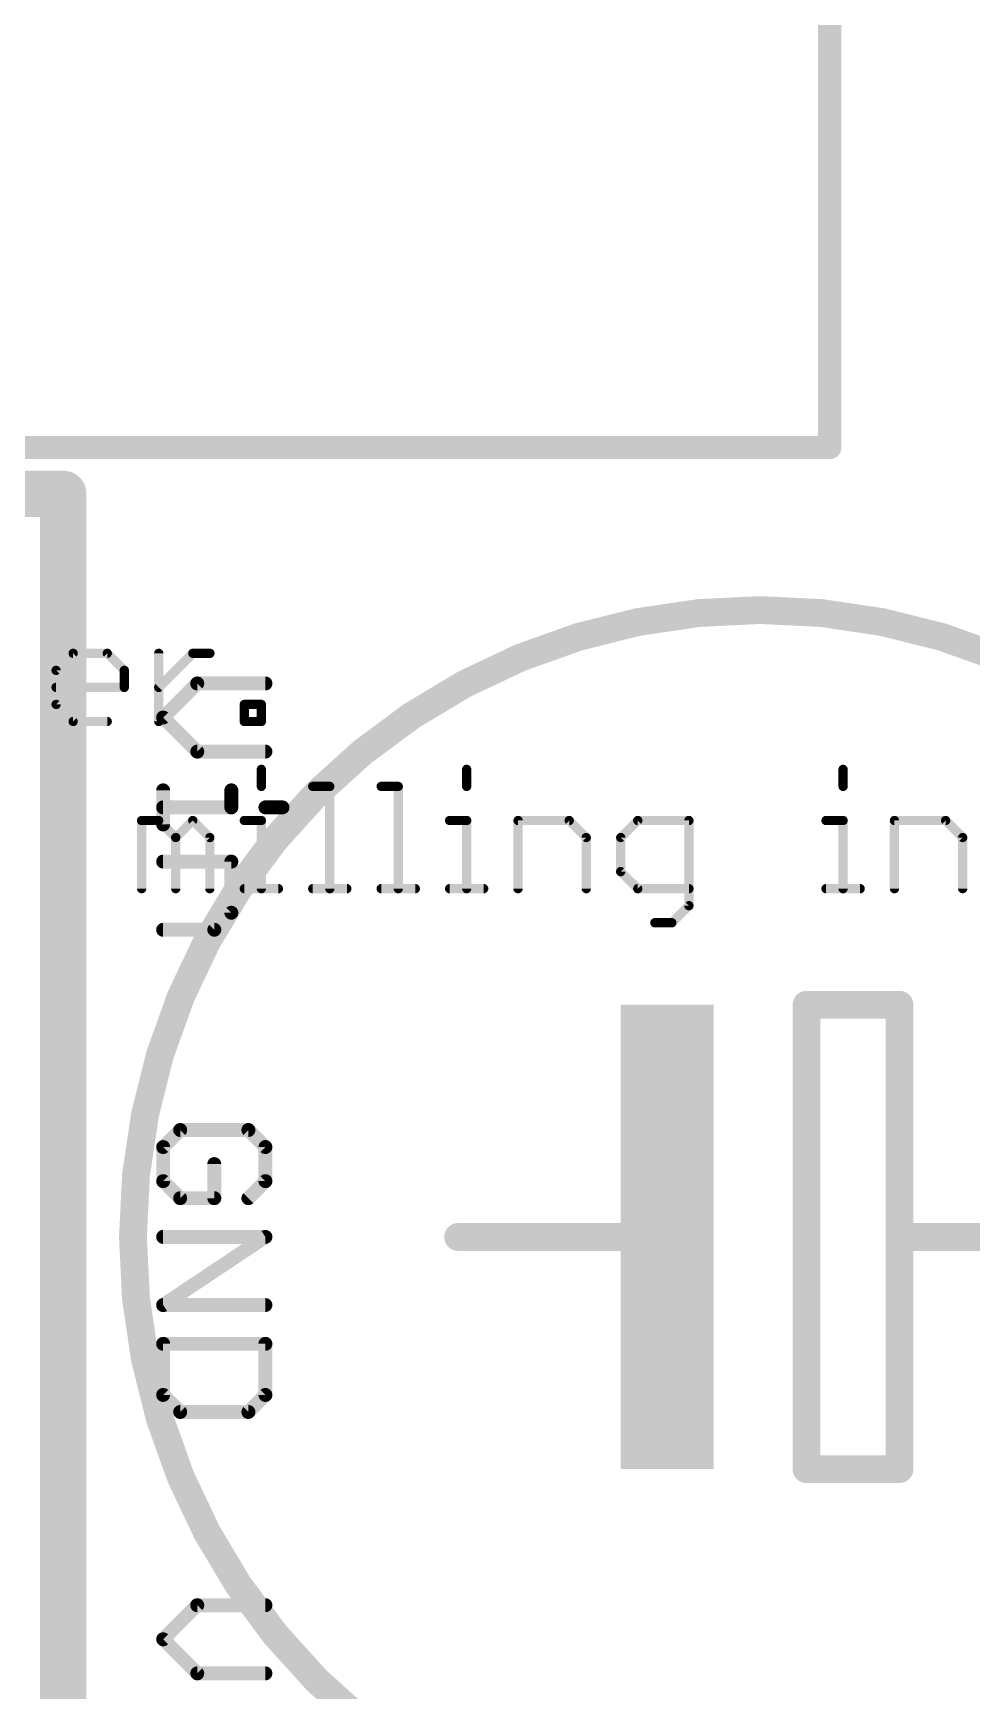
# Model space of a CAD drawing. Extents: x 0 to 102, y -4 to 29.
# Drawn here: x 78.45 to 83.58, y 10.22 to 19.28 of the extents above; entities that cross this region are included whole.
import ezdxf

# ---------------------------------------------------------------- set-up
doc = ezdxf.new("R2010")
doc.units = 0
doc.layers.add('21', color=253, linetype='CONTINUOUS')
doc.layers.add('51', color=41, linetype='CONTINUOUS')

# ---------------------------------------------------------------- blocks, each defined once
blk = doc.blocks.new('RECT')
blk.add_solid([(-0.5, -0.5), (0.5, -0.5), (-0.5, 0.5), (0.5, 0.5)])

msp = doc.modelspace()

# ---------------------------------------------------------------- linework, layer by layer
at = {"layer": '21'}
for points, const_width in [([(82.804, 17.018), (82.804, 24.13)], 0.127), ([(69.596, 17.018), (82.804, 17.018)], 0.127), ([(74.676, 16.764), (78.613, 16.764)], 0.254), ([(78.613, 16.764), (78.613, 8.128)], 0.254), ([(79.3455, 15.7275), (79.1591, 15.5411)], 0.0762), ([(79.7184, 15.7275), (79.3455, 15.7275)], 0.0762), ([(79.1591, 15.5411), (79.3455, 15.3546)], 0.0762), ([(79.3455, 15.3546), (79.7184, 15.3546)], 0.0762), ([(79.1591, 15.1428), (79.1591, 14.9564)], 0.0762), ([(79.532, 15.1428), (79.532, 15.0496)], 0.0762), ([(79.532, 15.0496), (79.1591, 15.0496)], 0.0762), ([(79.8116, 15.0496), (79.7184, 15.0496)], 0.0762), ([(79.1591, 14.753), (79.532, 14.753)], 0.0762), ([(79.532, 14.753), (79.532, 14.4734)], 0.0762), ([(79.532, 14.4734), (79.4387, 14.3802)], 0.0762), ([(79.4387, 14.3802), (79.1591, 14.3802)], 0.0762), ([(79.2523, 13.2849), (79.1591, 13.1917)], 0.0762), ([(79.6252, 13.2849), (79.2523, 13.2849)], 0.0762), ([(79.7184, 13.1917), (79.6252, 13.2849)], 0.0762), ([(79.1591, 13.1917), (79.1591, 13.0053)], 0.0762), ([(79.7184, 13.0053), (79.7184, 13.1917)], 0.0762), ([(79.4387, 12.9121), (79.4387, 13.0985)], 0.0762), ([(79.1591, 13.0053), (79.2523, 12.9121)], 0.0762), ([(79.6252, 12.9121), (79.7184, 13.0053)], 0.0762), ([(79.2523, 12.9121), (79.4387, 12.9121)], 0.0762), ([(79.1591, 12.7003), (79.7184, 12.7003)], 0.0762), ([(79.7184, 12.7003), (79.1591, 12.3274)], 0.0762), ([(79.1591, 12.3274), (79.7184, 12.3274)], 0.0762), ([(79.7184, 12.1156), (79.1591, 12.1156)], 0.0762), ([(79.1591, 12.1156), (79.1591, 11.8359)], 0.0762), ([(79.7184, 11.8359), (79.7184, 12.1156)], 0.0762), ([(79.1591, 11.8359), (79.2523, 11.7427)], 0.0762), ([(79.6252, 11.7427), (79.7184, 11.8359)], 0.0762), ([(79.2523, 11.7427), (79.6252, 11.7427)], 0.0762), ([(79.3455, 10.6858), (79.1591, 10.4994)], 0.0762), ([(79.7184, 10.6858), (79.3455, 10.6858)], 0.0762), ([(79.1591, 10.4994), (79.3455, 10.313)], 0.0762), ([(79.3455, 10.313), (79.7184, 10.313)], 0.0762)]:
    msp.add_lwpolyline(points, dxfattribs=dict(at, const_width=const_width))
for points, const_width in [([(82.7722, 17.018, 1), (82.8358, 17.018)], 0.0635), ([(82.804, 16.9863, 1), (82.804, 17.0497)], 0.0635), ([(78.6765, 16.764, 1), (78.5495, 16.764)], 0.127), ([(78.613, 16.7005, 1), (78.613, 16.8275)], 0.127), ([(82.423, 9.271, 1), (82.423, 16.129, 1), (82.423, 9.271)], 0.1524), ([(79.3455, 15.7465, 1), (79.3455, 15.7084)], 0.0381), ([(79.359, 15.714, 1), (79.3321, 15.741)], 0.0381), ([(79.7184, 15.7084, 1), (79.7184, 15.7465)], 0.0381), ([(79.1726, 15.5545, 1), (79.1456, 15.5276)], 0.0381), ([(79.1456, 15.5545, 1), (79.1726, 15.5276)], 0.0381), ([(79.3455, 15.3737, 1), (79.3455, 15.3356)], 0.0381), ([(79.3321, 15.3412, 1), (79.359, 15.3681)], 0.0381), ([(79.7184, 15.3356, 1), (79.7184, 15.3737)], 0.0381), ([(79.1782, 15.1428, 1), (79.1401, 15.1428)], 0.0381), ([(79.551, 15.1428, 1), (79.5129, 15.1428)], 0.0381), ([(79.1591, 15.0686, 1), (79.1591, 15.0305)], 0.0381), ([(79.5129, 15.0496, 1), (79.551, 15.0496)], 0.0381), ([(79.532, 15.0305, 1), (79.532, 15.0686)], 0.0381), ([(79.7184, 15.0686, 1), (79.7184, 15.0305)], 0.0381), ([(79.8116, 15.0305, 1), (79.8116, 15.0686)], 0.0381), ([(79.1401, 14.9564, 1), (79.1782, 14.9564)], 0.0381), ([(79.1591, 14.7721, 1), (79.1591, 14.734)], 0.0381), ([(79.551, 14.753, 1), (79.5129, 14.753)], 0.0381), ([(79.532, 14.734, 1), (79.532, 14.7721)], 0.0381), ([(79.5454, 14.4599, 1), (79.5185, 14.4868)], 0.0381), ([(79.1591, 14.3992, 1), (79.1591, 14.3611)], 0.0381), ([(79.4387, 14.3611, 1), (79.4387, 14.3992)], 0.0381), ([(79.5129, 14.4734, 1), (79.551, 14.4734)], 0.0381), ([(79.4253, 14.3936, 1), (79.4522, 14.3667)], 0.0381), ([(79.2523, 13.304, 1), (79.2523, 13.2659)], 0.0381), ([(79.2658, 13.2715, 1), (79.2388, 13.2984)], 0.0381), ([(79.6386, 13.2984, 1), (79.6117, 13.2715)], 0.0381), ([(79.6252, 13.2659, 1), (79.6252, 13.304)], 0.0381), ([(79.1456, 13.2052, 1), (79.1726, 13.1783)], 0.0381), ([(79.1782, 13.1917, 1), (79.1401, 13.1917)], 0.0381), ([(79.7374, 13.1917, 1), (79.6993, 13.1917)], 0.0381), ([(79.7049, 13.1783, 1), (79.7318, 13.2052)], 0.0381), ([(79.4578, 13.0985, 1), (79.4197, 13.0985)], 0.0381), ([(79.1726, 13.0188, 1), (79.1456, 12.9918)], 0.0381), ([(79.1401, 13.0053, 1), (79.1782, 13.0053)], 0.0381), ([(79.6993, 13.0053, 1), (79.7374, 13.0053)], 0.0381), ([(79.7318, 12.9918, 1), (79.7049, 13.0188)], 0.0381), ([(79.2523, 12.9311, 1), (79.2523, 12.893)], 0.0381), ([(79.2388, 12.8986, 1), (79.2658, 12.9256)], 0.0381), ([(79.4197, 12.9121, 1), (79.4578, 12.9121)], 0.0381), ([(79.4387, 12.893, 1), (79.4387, 12.9311)], 0.0381), ([(79.6117, 12.9256, 1), (79.6386, 12.8986)], 0.0381), ([(79.1591, 12.7193, 1), (79.1591, 12.6812)], 0.0381), ([(79.7289, 12.6844, 1), (79.7078, 12.7161)], 0.0381), ([(79.7184, 12.6812, 1), (79.7184, 12.7193)], 0.0381), ([(79.1485, 12.3433, 1), (79.1697, 12.3115)], 0.0381), ([(79.1591, 12.3465, 1), (79.1591, 12.3084)], 0.0381), ([(79.7184, 12.3084, 1), (79.7184, 12.3465)], 0.0381), ([(79.1591, 12.1346, 1), (79.1591, 12.0965)], 0.0381), ([(79.1782, 12.1156, 1), (79.1401, 12.1156)], 0.0381), ([(79.7374, 12.1156, 1), (79.6993, 12.1156)], 0.0381), ([(79.7184, 12.0965, 1), (79.7184, 12.1346)], 0.0381), ([(79.1726, 11.8494, 1), (79.1456, 11.8224)], 0.0381), ([(79.1401, 11.8359, 1), (79.1782, 11.8359)], 0.0381), ([(79.6993, 11.8359, 1), (79.7374, 11.8359)], 0.0381), ([(79.7318, 11.8224, 1), (79.7049, 11.8494)], 0.0381), ([(79.2523, 11.7618, 1), (79.2523, 11.7237)], 0.0381), ([(79.2388, 11.7292, 1), (79.2658, 11.7562)], 0.0381), ([(79.6117, 11.7562, 1), (79.6386, 11.7292)], 0.0381), ([(79.6252, 11.7237, 1), (79.6252, 11.7618)], 0.0381), ([(79.3455, 10.7049, 1), (79.3455, 10.6668)], 0.0381), ([(79.359, 10.6724, 1), (79.3321, 10.6993)], 0.0381), ([(79.7184, 10.6668, 1), (79.7184, 10.7049)], 0.0381), ([(79.1726, 10.5129, 1), (79.1456, 10.486)], 0.0381), ([(79.1456, 10.5129, 1), (79.1726, 10.486)], 0.0381), ([(79.3455, 10.332, 1), (79.3455, 10.2939)], 0.0381), ([(79.3321, 10.2995, 1), (79.359, 10.3265)], 0.0381), ([(79.7184, 10.2939, 1), (79.7184, 10.332)], 0.0381)]:
    msp.add_lwpolyline(points, format="xyb", dxfattribs=dict(at, const_width=const_width))
at = {"layer": '51'}
for points, const_width in [([(78.5738, 15.799), (78.667, 15.8923)], 0.0508), ([(78.667, 15.8923), (78.8534, 15.8923)], 0.0508), ([(78.8534, 15.8923), (78.9467, 15.799)], 0.0508), ([(79.1351, 15.5194), (79.1351, 15.8923)], 0.0508), ([(79.1351, 15.7058), (79.3215, 15.8923)], 0.0508), ([(79.3215, 15.8923), (79.4148, 15.8923)], 0.0508), ([(78.5738, 15.6126), (78.5738, 15.799)], 0.0508), ([(78.9467, 15.799), (78.9467, 15.7058)], 0.0508), ([(78.9467, 15.7058), (78.5738, 15.7058)], 0.0508), ([(78.667, 15.5194), (78.5738, 15.6126)], 0.0508), ([(79.6029, 15.5194), (79.6029, 15.6126)], 0.0508), ([(79.6029, 15.6126), (79.6961, 15.6126)], 0.0508), ([(79.6961, 15.6126), (79.6961, 15.5194)], 0.0508), ([(78.8534, 15.5194), (78.667, 15.5194)], 0.0508), ([(79.6961, 15.5194), (79.6029, 15.5194)], 0.0508), ([(79.6961, 15.2575), (79.6961, 15.1643)], 0.0508), ([(80.8187, 15.2575), (80.8187, 15.1643)], 0.0508), ([(82.8768, 15.2575), (82.8768, 15.1643)], 0.0508), ([(79.9771, 15.1643), (80.0703, 15.1643)], 0.0508), ([(80.0703, 15.1643), (80.0703, 14.605)], 0.0508), ([(80.3513, 15.1643), (80.4445, 15.1643)], 0.0508), ([(80.4445, 15.1643), (80.4445, 14.605)], 0.0508), ([(79.0415, 14.605), (79.0415, 14.9779)], 0.0508), ([(79.0415, 14.9779), (79.1348, 14.9779)], 0.0508), ([(79.1348, 14.9779), (79.228, 14.8846)], 0.0508), ([(79.228, 14.8846), (79.3212, 14.9779)], 0.0508), ([(79.3212, 14.9779), (79.4144, 14.8846)], 0.0508), ([(79.6029, 14.9779), (79.6961, 14.9779)], 0.0508), ([(79.6961, 14.9779), (79.6961, 14.605)], 0.0508), ([(80.7255, 14.9779), (80.8187, 14.9779)], 0.0508), ([(80.8187, 14.9779), (80.8187, 14.605)], 0.0508), ([(81.0997, 14.605), (81.0997, 14.9779)], 0.0508), ([(81.0997, 14.9779), (81.3793, 14.9779)], 0.0508), ([(81.3793, 14.9779), (81.4725, 14.8846)], 0.0508), ([(81.7542, 14.9779), (81.661, 14.8846)], 0.0508), ([(82.0338, 14.9779), (81.7542, 14.9779)], 0.0508), ([(82.0338, 14.5118), (82.0338, 14.9779)], 0.0508), ([(82.7836, 14.9779), (82.8768, 14.9779)], 0.0508), ([(82.8768, 14.9779), (82.8768, 14.605)], 0.0508), ([(83.1578, 14.605), (83.1578, 14.9779)], 0.0508), ([(83.1578, 14.9779), (83.4374, 14.9779)], 0.0508), ([(83.4374, 14.9779), (83.5307, 14.8846)], 0.0508), ([(79.228, 14.8846), (79.228, 14.605)], 0.0508), ([(79.4144, 14.8846), (79.4144, 14.605)], 0.0508), ([(81.4725, 14.8846), (81.4725, 14.605)], 0.0508), ([(81.661, 14.8846), (81.661, 14.6982)], 0.0508), ([(83.5307, 14.8846), (83.5307, 14.605)], 0.0508), ([(81.661, 14.6982), (81.7542, 14.605)], 0.0508), ([(79.6029, 14.605), (79.7893, 14.605)], 0.0508), ([(79.9771, 14.605), (80.1635, 14.605)], 0.0508), ([(80.3513, 14.605), (80.5377, 14.605)], 0.0508), ([(80.7255, 14.605), (80.9119, 14.605)], 0.0508), ([(81.7542, 14.605), (82.0338, 14.605)], 0.0508), ([(82.7836, 14.605), (82.97, 14.605)], 0.0508), ([(81.9406, 14.4186), (82.0338, 14.5118)], 0.0508), ([(81.8474, 14.4186), (81.9406, 14.4186)], 0.0508), ([(83.185, 13.97), (82.677, 13.97)], 0.1524), ([(82.677, 13.97), (82.677, 11.43)], 0.1524), ([(83.185, 12.7), (83.185, 13.97)], 0.1524), ([(81.788, 12.7), (80.772, 12.7)], 0.1524), ([(84.074, 12.7), (83.185, 12.7)], 0.1524), ([(83.185, 11.43), (83.185, 12.7)], 0.1524), ([(82.677, 11.43), (83.185, 11.43)], 0.1524)]:
    msp.add_lwpolyline(points, dxfattribs=dict(at, const_width=const_width))
for points, const_width in [([(78.667, 15.905, 1), (78.667, 15.8796)], 0.0254), ([(78.676, 15.8833, 1), (78.658, 15.9012)], 0.0254), ([(78.8624, 15.9012, 1), (78.8445, 15.8833)], 0.0254), ([(78.8534, 15.8796, 1), (78.8534, 15.905)], 0.0254), ([(79.1478, 15.8923, 1), (79.1224, 15.8923)], 0.0254), ([(79.3215, 15.905, 1), (79.3215, 15.8796)], 0.0254), ([(79.3305, 15.8833, 1), (79.3126, 15.9012)], 0.0254), ([(79.4148, 15.8796, 1), (79.4148, 15.905)], 0.0254), ([(78.5865, 15.799, 1), (78.5611, 15.799)], 0.0254), ([(78.5648, 15.808, 1), (78.5828, 15.7901)], 0.0254), ([(78.9594, 15.799, 1), (78.934, 15.799)], 0.0254), ([(78.9377, 15.7901, 1), (78.9556, 15.808)], 0.0254), ([(78.5738, 15.7185, 1), (78.5738, 15.6931)], 0.0254), ([(78.934, 15.7058, 1), (78.9594, 15.7058)], 0.0254), ([(78.9467, 15.6931, 1), (78.9467, 15.7185)], 0.0254), ([(79.1261, 15.7148, 1), (79.1441, 15.6968)], 0.0254), ([(78.5828, 15.6216, 1), (78.5648, 15.6036)], 0.0254), ([(78.5611, 15.6126, 1), (78.5865, 15.6126)], 0.0254), ([(79.6156, 15.6126, 1), (79.5902, 15.6126)], 0.0254), ([(79.6029, 15.6253, 1), (79.6029, 15.5999)], 0.0254), ([(79.7088, 15.6126, 1), (79.6834, 15.6126)], 0.0254), ([(79.6961, 15.5999, 1), (79.6961, 15.6253)], 0.0254), ([(78.667, 15.5321, 1), (78.667, 15.5067)], 0.0254), ([(78.658, 15.5104, 1), (78.676, 15.5284)], 0.0254), ([(78.8534, 15.5067, 1), (78.8534, 15.5321)], 0.0254), ([(79.1224, 15.5194, 1), (79.1478, 15.5194)], 0.0254), ([(79.6029, 15.5321, 1), (79.6029, 15.5067)], 0.0254), ([(79.5902, 15.5194, 1), (79.6156, 15.5194)], 0.0254), ([(79.6834, 15.5194, 1), (79.7088, 15.5194)], 0.0254), ([(79.6961, 15.5067, 1), (79.6961, 15.5321)], 0.0254), ([(79.7088, 15.2575, 1), (79.6834, 15.2575)], 0.0254), ([(80.8314, 15.2575, 1), (80.806, 15.2575)], 0.0254), ([(82.8895, 15.2575, 1), (82.8641, 15.2575)], 0.0254), ([(79.6834, 15.1643, 1), (79.7088, 15.1643)], 0.0254), ([(79.9771, 15.177, 1), (79.9771, 15.1516)], 0.0254), ([(80.083, 15.1643, 1), (80.0576, 15.1643)], 0.0254), ([(80.0703, 15.1516, 1), (80.0703, 15.177)], 0.0254), ([(80.3513, 15.177, 1), (80.3513, 15.1516)], 0.0254), ([(80.4572, 15.1643, 1), (80.4318, 15.1643)], 0.0254), ([(80.4445, 15.1516, 1), (80.4445, 15.177)], 0.0254), ([(80.806, 15.1643, 1), (80.8314, 15.1643)], 0.0254), ([(82.8641, 15.1643, 1), (82.8895, 15.1643)], 0.0254), ([(79.0542, 14.9779, 1), (79.0288, 14.9779)], 0.0254), ([(79.0415, 14.9906, 1), (79.0415, 14.9651)], 0.0254), ([(79.1437, 14.9868, 1), (79.1258, 14.9689)], 0.0254), ([(79.1348, 14.9651, 1), (79.1348, 14.9906)], 0.0254), ([(79.3302, 14.9868, 1), (79.3122, 14.9689)], 0.0254), ([(79.3302, 14.9689, 1), (79.3122, 14.9868)], 0.0254), ([(79.6029, 14.9906, 1), (79.6029, 14.9651)], 0.0254), ([(79.7088, 14.9779, 1), (79.6834, 14.9779)], 0.0254), ([(79.6961, 14.9651, 1), (79.6961, 14.9906)], 0.0254), ([(80.7255, 14.9906, 1), (80.7255, 14.9651)], 0.0254), ([(80.8314, 14.9779, 1), (80.806, 14.9779)], 0.0254), ([(80.8187, 14.9651, 1), (80.8187, 14.9906)], 0.0254), ([(81.1124, 14.9779, 1), (81.087, 14.9779)], 0.0254), ([(81.0997, 14.9906, 1), (81.0997, 14.9651)], 0.0254), ([(81.3883, 14.9868, 1), (81.3703, 14.9689)], 0.0254), ([(81.3793, 14.9651, 1), (81.3793, 14.9906)], 0.0254), ([(81.7542, 14.9906, 1), (81.7542, 14.9651)], 0.0254), ([(81.7632, 14.9689, 1), (81.7452, 14.9868)], 0.0254), ([(82.0465, 14.9779, 1), (82.0211, 14.9779)], 0.0254), ([(82.0338, 14.9651, 1), (82.0338, 14.9906)], 0.0254), ([(82.7836, 14.9906, 1), (82.7836, 14.9651)], 0.0254), ([(82.8895, 14.9779, 1), (82.8641, 14.9779)], 0.0254), ([(82.8768, 14.9651, 1), (82.8768, 14.9906)], 0.0254), ([(83.1705, 14.9779, 1), (83.1451, 14.9779)], 0.0254), ([(83.1578, 14.9906, 1), (83.1578, 14.9651)], 0.0254), ([(83.4464, 14.9868, 1), (83.4285, 14.9689)], 0.0254), ([(83.4374, 14.9651, 1), (83.4374, 14.9906)], 0.0254), ([(79.2407, 14.8846, 1), (79.2153, 14.8846)], 0.0254), ([(79.219, 14.8936, 1), (79.2369, 14.8757)], 0.0254), ([(79.219, 14.8757, 1), (79.2369, 14.8936)], 0.0254), ([(79.4271, 14.8846, 1), (79.4017, 14.8846)], 0.0254), ([(79.4054, 14.8757, 1), (79.4234, 14.8936)], 0.0254), ([(81.4852, 14.8846, 1), (81.4598, 14.8846)], 0.0254), ([(81.4635, 14.8757, 1), (81.4815, 14.8936)], 0.0254), ([(81.6737, 14.8846, 1), (81.6483, 14.8846)], 0.0254), ([(81.652, 14.8936, 1), (81.67, 14.8757)], 0.0254), ([(83.5434, 14.8846, 1), (83.518, 14.8846)], 0.0254), ([(83.5217, 14.8757, 1), (83.5396, 14.8936)], 0.0254), ([(81.67, 14.7072, 1), (81.652, 14.6892)], 0.0254), ([(81.6483, 14.6982, 1), (81.6737, 14.6982)], 0.0254), ([(79.0288, 14.605, 1), (79.0542, 14.605)], 0.0254), ([(79.2153, 14.605, 1), (79.2407, 14.605)], 0.0254), ([(79.4017, 14.605, 1), (79.4271, 14.605)], 0.0254), ([(79.6029, 14.6177, 1), (79.6029, 14.5923)], 0.0254), ([(79.6834, 14.605, 1), (79.7088, 14.605)], 0.0254), ([(79.7893, 14.5923, 1), (79.7893, 14.6177)], 0.0254), ([(79.9771, 14.6177, 1), (79.9771, 14.5923)], 0.0254), ([(80.0576, 14.605, 1), (80.083, 14.605)], 0.0254), ([(80.1635, 14.5923, 1), (80.1635, 14.6177)], 0.0254), ([(80.3513, 14.6177, 1), (80.3513, 14.5923)], 0.0254), ([(80.4318, 14.605, 1), (80.4572, 14.605)], 0.0254), ([(80.5377, 14.5923, 1), (80.5377, 14.6177)], 0.0254), ([(80.7255, 14.6177, 1), (80.7255, 14.5923)], 0.0254), ([(80.806, 14.605, 1), (80.8314, 14.605)], 0.0254), ([(80.9119, 14.5923, 1), (80.9119, 14.6177)], 0.0254), ([(81.087, 14.605, 1), (81.1124, 14.605)], 0.0254), ([(81.4598, 14.605, 1), (81.4852, 14.605)], 0.0254), ([(81.7542, 14.6177, 1), (81.7542, 14.5923)], 0.0254), ([(81.7452, 14.596, 1), (81.7632, 14.614)], 0.0254), ([(82.0338, 14.5923, 1), (82.0338, 14.6177)], 0.0254), ([(82.7836, 14.6177, 1), (82.7836, 14.5923)], 0.0254), ([(82.8641, 14.605, 1), (82.8895, 14.605)], 0.0254), ([(82.97, 14.5923, 1), (82.97, 14.6177)], 0.0254), ([(83.1451, 14.605, 1), (83.1705, 14.605)], 0.0254), ([(83.518, 14.605, 1), (83.5434, 14.605)], 0.0254), ([(82.0211, 14.5118, 1), (82.0465, 14.5118)], 0.0254), ([(82.0428, 14.5028, 1), (82.0249, 14.5208)], 0.0254), ([(81.8474, 14.4313, 1), (81.8474, 14.4059)], 0.0254), ([(81.9316, 14.4276, 1), (81.9496, 14.4096)], 0.0254), ([(81.9406, 14.4059, 1), (81.9406, 14.4313)], 0.0254), ([(82.677, 14.0081, 1), (82.677, 13.9319)], 0.0762), ([(82.7151, 13.97, 1), (82.6389, 13.97)], 0.0762), ([(83.2231, 13.97, 1), (83.1469, 13.97)], 0.0762), ([(83.185, 13.9319, 1), (83.185, 14.0081)], 0.0762), ([(80.772, 12.7381, 1), (80.772, 12.6619)], 0.0762), ([(81.788, 12.6619, 1), (81.788, 12.7381)], 0.0762), ([(83.185, 12.7381, 1), (83.185, 12.6619)], 0.0762), ([(83.2231, 12.7, 1), (83.1469, 12.7)], 0.0762), ([(83.1469, 12.7, 1), (83.2231, 12.7)], 0.0762), ([(82.677, 11.4681, 1), (82.677, 11.3919)], 0.0762), ([(82.6389, 11.43, 1), (82.7151, 11.43)], 0.0762), ([(83.1469, 11.43, 1), (83.2231, 11.43)], 0.0762), ([(83.185, 11.3919, 1), (83.185, 11.4681)], 0.0762)]:
    msp.add_lwpolyline(points, format="xyb", dxfattribs=dict(at, const_width=const_width))

# ---------------------------------------------------------------- block references
at = {"layer": '51', "xscale": 0.508, "yscale": 2.54, "rotation": 180}
msp.add_blockref('RECT', (81.915, 12.7), dxfattribs=at)

doc.saveas('drawing.dxf')
